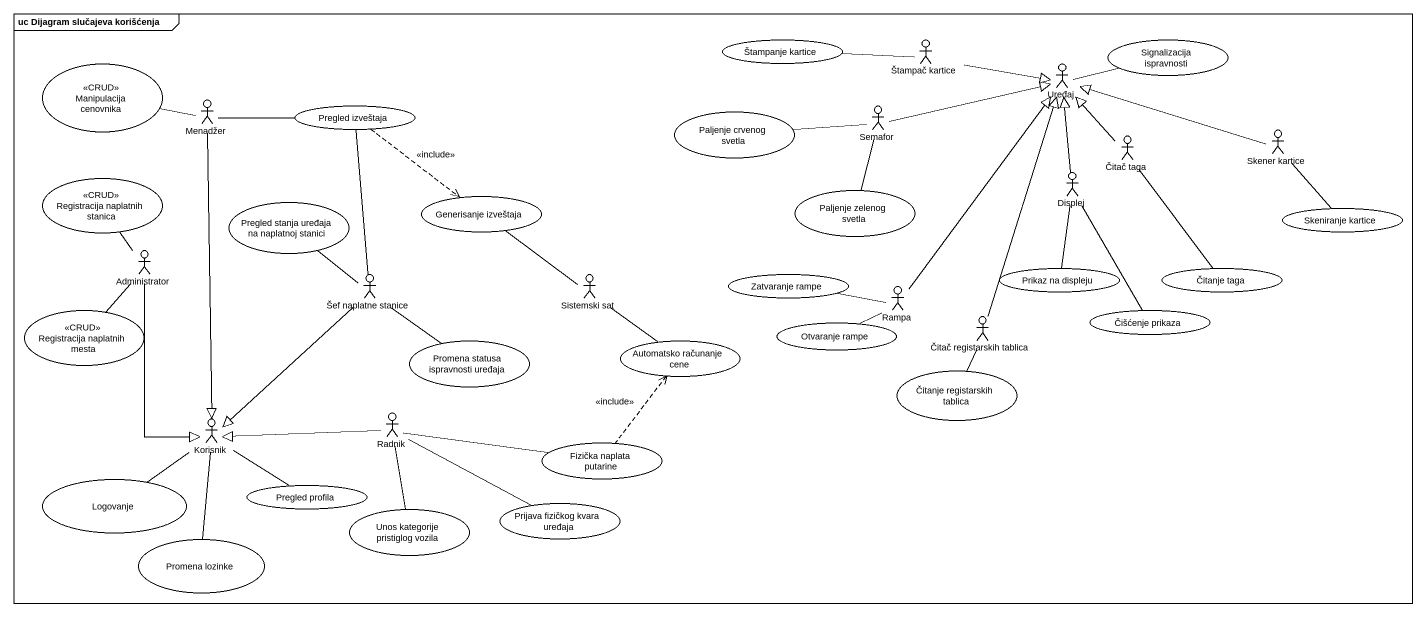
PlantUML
@startuml
mainframe uc Dijagram slučajeva korišćenja
usecase "Manipulacija cenovnika" as Manipulacija_cenovnika <<CRUD>>
usecase "Štampanje kartice" as Štampanje_kartice
actor "Štampač kartice" as Štampač_kartice
actor Uređaj
usecase "Signalizacija ispravnosti" as Signalizacija_ispravnosti
actor Menadžer
usecase "Pregled izveštaja" as Pregled_izveštaja
usecase "Paljenje crvenog svetla" as Paljenje_crvenog_svetla
actor Semafor
actor "Čitač taga" as Čitač_taga
actor "Skener kartice" as Skener_kartice
usecase "Registracija naplatnih stanica" as Registracija_naplatnih <<CRUD>>
actor Displej
usecase "Pregled stanja uređaja na naplatnoj stanici" as Pregled_stanja_uređaja_na
usecase "Generisanje izveštaja" as Generisanje_izveštaja
usecase "Paljenje zelenog svetla" as Paljenje_zelenog_svetla
usecase "Skeniranje kartice" as Skeniranje_kartice
actor Administrator
actor "Šef naplatne stanice" as Šef_naplatne_stanice
actor "Sistemski sat" as Sistemski_sat
usecase "Zatvaranje rampe" as Zatvaranje_rampe
actor Rampa
usecase "Prikaz na displeju" as Prikaz_na_displeju
usecase "Čitanje taga" as Čitanje_taga
usecase "Registracija naplatnih mesta" as Registracija_naplatnih_mesta <<CRUD>>
usecase "Promena statusa ispravnosti uređaja" as Promena_statusa_ispravnosti
usecase "Automatsko računanje cene" as Automatsko_računanje_cene
usecase "Otvaranje rampe" as Otvaranje_rampe
actor "Čitač registarskih tablica" as Čitač_registarskih_tablica
usecase "Čišćenje prikaza" as Čišćenje_prikaza
usecase "Čitanje registarskih tablica" as Čitanje_registarskih_tablica
actor Korisnik
actor Radnik
usecase "Fizička naplata putarine" as Fizička_naplata_putarine
usecase Logovanje
usecase "Pregled profila" as Pregled_profila
usecase "Unos kategorije pristiglog vozila" as Unos_kategorije_pristiglog
usecase "Prijava fizičkog kvara uređaja" as Prijava_fizičkog_kvara
usecase "Promena lozinke" as Promena_lozinke
Manipulacija_cenovnika -right- Menadžer
Štampanje_kartice -right- Štampač_kartice
Štampač_kartice -right-|> Uređaj
Uređaj -right- Signalizacija_ispravnosti
Menadžer -right- Pregled_izveštaja
Menadžer --|> Korisnik
Pregled_izveštaja ..> Generisanje_izveštaja : <<include>>
Semafor -right-|> Uređaj
Semafor -left- Paljenje_crvenog_svetla
Semafor -- Paljenje_zelenog_svetla
Čitač_taga -up-|> Uređaj
Čitač_taga -- Čitanje_taga
Skener_kartice -left-|> Uređaj
Skener_kartice -- Skeniranje_kartice
Registracija_naplatnih -- Administrator
Displej -up-|> Uređaj
Displej -- Prikaz_na_displeju
Displej -- Čišćenje_prikaza
Pregled_stanja_uređaja_na -- Šef_naplatne_stanice
Administrator --|> Korisnik
Šef_naplatne_stanice -up- Pregled_izveštaja
Šef_naplatne_stanice -- Promena_statusa_ispravnosti
Šef_naplatne_stanice --|> Korisnik
Sistemski_sat -up- Generisanje_izveštaja
Sistemski_sat -- Automatsko_računanje_cene
Rampa -up-|> Uređaj
Rampa -left- Zatvaranje_rampe
Rampa -left- Otvaranje_rampe
Registracija_naplatnih_mesta -up- Administrator
Čitač_registarskih_tablica -up-|> Uređaj
Čitač_registarskih_tablica -- Čitanje_registarskih_tablica
Radnik -left-|> Korisnik
Radnik -right- Fizička_naplata_putarine
Radnik -- Unos_kategorije_pristiglog
Radnik -right- Prijava_fizičkog_kvara
Fizička_naplata_putarine .up.> Automatsko_računanje_cene : <<include>>
Logovanje -up- Korisnik
Pregled_profila -up- Korisnik
Promena_lozinke -up- Korisnik
@enduml
